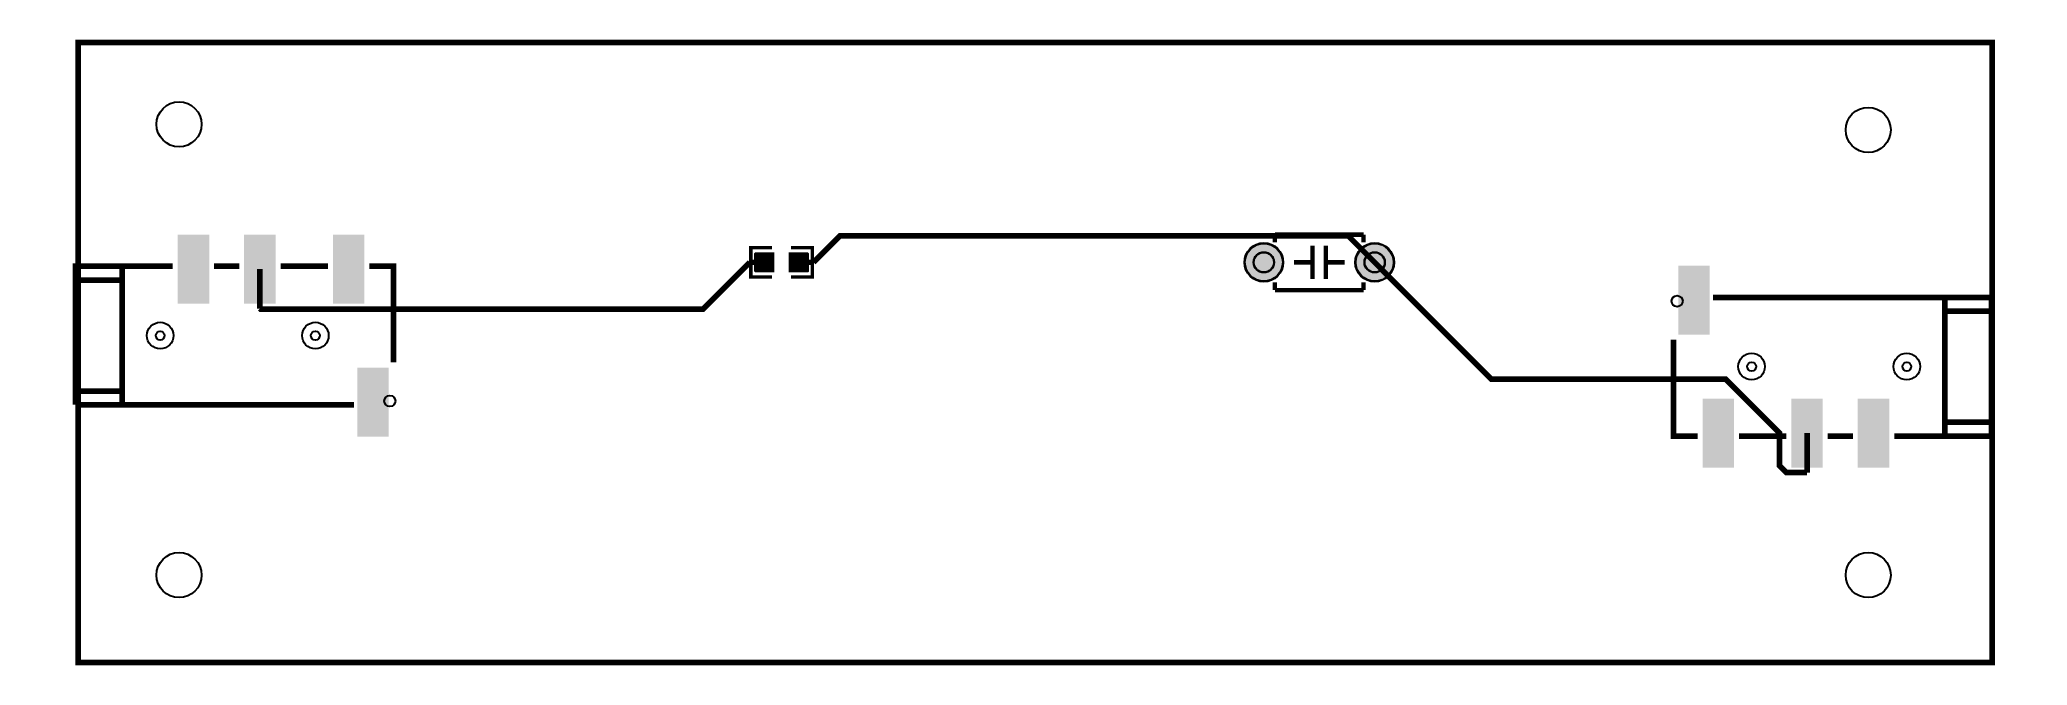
# Model space of a CAD drawing. Header units: millimetres. Extents: x 5.1 to 94.8, y 27.7 to 55.9.
import ezdxf

# ---------------------------------------------------------------- set-up
doc = ezdxf.new("R2010")
doc.units = ezdxf.units.MM
for name, color, linetype, true_color in [('BoardOutLine', 7, 'Continuous', 0xff00ff), ('BottomSolderMaskLayer', 7, 'Continuous', 0xaa00ff), ('Document', 7, 'Continuous', 0xffffff), ('Multi-Layer', 7, 'Continuous', 0xc0c0c0), ('TopLayer', 7, 'Continuous', 0xff0000), ('TopPasteMaskLayer', 7, 'Continuous', 0x808080), ('TopSilkLayer', 7, 'Continuous', 0xffcc00), ('TopSolderMaskLayer', 7, 'Continuous', 0x800080)]:
    doc.layers.add(name, color=color, linetype=linetype, true_color=true_color)

msp = doc.modelspace()

# ---------------------------------------------------------------- hatches: boundary and pattern name
at = {"layer": 'BottomSolderMaskLayer'}
for points in [[(59.49, 45.847, 1), (61.241, 45.847, 1)], [(64.49, 45.847, 1), (66.241, 45.847, 1)]]:
    msp.add_hatch(color=256, dxfattribs=at).paths.add_polyline_path(points)
at = {"layer": 'Multi-Layer'}
for points in [[(59.515, 45.847, 1), (61.215, 45.847, 1)], [(64.515, 45.847, 1), (66.215, 45.847, 1)]]:
    msp.add_hatch(color=256, dxfattribs=at).paths.add_polyline_path(points)
at = {"layer": 'TopLayer'}
for points in [[(11.379, 44.045), (11.379, 47.045), (12.779, 47.045), (12.779, 44.045)], [(14.379, 44.045), (14.379, 47.045), (15.779, 47.045), (15.779, 44.045)], [(18.379, 44.045), (18.379, 47.045), (19.779, 47.045), (19.779, 44.045)], [(38.258, 45.415), (38.258, 46.279), (37.452, 46.279), (37.452, 45.415)], [(38.958, 45.415), (38.958, 46.279), (39.765, 46.279), (39.765, 45.415)], [(80.47, 45.648), (80.47, 42.648), (79.07, 42.648), (79.07, 45.648)], [(19.479, 38.045), (19.479, 41.045), (20.879, 41.045), (20.879, 38.045)], [(81.57, 39.648), (81.57, 36.648), (80.17, 36.648), (80.17, 39.648)], [(85.57, 39.648), (85.57, 36.648), (84.17, 36.648), (84.17, 39.648)], [(88.57, 39.648), (88.57, 36.648), (87.17, 36.648), (87.17, 39.648)]]:
    msp.add_hatch(color=256, dxfattribs=at).paths.add_polyline_path(points)
at = {"layer": 'TopPasteMaskLayer'}
for points in [[(11.379, 44.045), (11.379, 47.045), (12.779, 47.045), (12.779, 44.045)], [(14.379, 44.045), (14.379, 47.045), (15.779, 47.045), (15.779, 44.045)], [(18.379, 44.045), (18.379, 47.045), (19.779, 47.045), (19.779, 44.045)], [(37.413, 45.397), (38.213, 45.397), (38.263, 45.447), (38.263, 45.675), (37.893, 45.675), (37.893, 46.005), (38.263, 46.005), (38.263, 46.247), (38.213, 46.297), (37.413, 46.297), (37.363, 46.247), (37.363, 45.447)], [(39.803, 46.297), (39.003, 46.297), (38.953, 46.247), (38.953, 46.019), (39.323, 46.019), (39.323, 45.689), (38.953, 45.689), (38.953, 45.447), (39.003, 45.397), (39.803, 45.397), (39.853, 45.447), (39.853, 46.247)], [(80.47, 45.648), (80.47, 42.648), (79.07, 42.648), (79.07, 45.648)], [(19.479, 38.045), (19.479, 41.045), (20.879, 41.045), (20.879, 38.045)], [(81.57, 39.648), (81.57, 36.648), (80.17, 36.648), (80.17, 39.648)], [(85.57, 39.648), (85.57, 36.648), (84.17, 36.648), (84.17, 39.648)], [(88.57, 39.648), (88.57, 36.648), (87.17, 36.648), (87.17, 39.648)]]:
    msp.add_hatch(color=256, dxfattribs=at).paths.add_polyline_path(points)
at = {"layer": 'TopSolderMaskLayer'}
for points in [[(11.367, 43.991), (11.367, 47.1), (12.791, 47.1), (12.791, 43.991)], [(14.367, 43.991), (14.367, 47.1), (15.791, 47.1), (15.791, 43.991)], [(18.367, 43.991), (18.367, 47.1), (19.791, 47.1), (19.791, 43.991)], [(59.49, 45.847, 1), (61.241, 45.847, 1)], [(64.49, 45.847, 1), (66.241, 45.847, 1)], [(38.283, 45.39), (38.283, 46.304), (37.426, 46.304), (37.426, 45.39)], [(38.933, 45.39), (38.933, 46.304), (39.79, 46.304), (39.79, 45.39)], [(80.482, 45.703), (80.482, 42.594), (79.058, 42.594), (79.058, 45.703)], [(19.467, 37.991), (19.467, 41.1), (20.891, 41.1), (20.891, 37.991)], [(81.582, 39.703), (81.582, 36.594), (80.158, 36.594), (80.158, 39.703)], [(85.582, 39.703), (85.582, 36.594), (84.158, 36.594), (84.158, 39.703)], [(88.582, 39.703), (88.582, 36.594), (87.158, 36.594), (87.158, 39.703)]]:
    msp.add_hatch(color=256, dxfattribs=at).paths.add_polyline_path(points)

# ---------------------------------------------------------------- linework, layer by layer
at = {"layer": 'BoardOutLine', "const_width": 0.254}
msp.add_lwpolyline([(6.873, 35.57), (6.873, 55.753), (93.218, 55.753), (93.218, 27.813), (6.873, 27.813), (6.873, 35.57)], close=True, dxfattribs=at)
at = {"layer": 'BottomSolderMaskLayer'}
for centre, radius in [((60.365, 45.847), 0.875), ((65.365, 45.847), 0.875), ((60.365, 45.847), 0.463), ((65.365, 45.847), 0.463)]:
    msp.add_circle(centre, radius, dxfattribs=at)
at = {"layer": 'Document'}
for centre, radius in [((79.01, 44.098), 0.25), ((10.579, 42.545), 0.2), ((17.579, 42.545), 0.2), ((82.37, 41.148), 0.2), ((89.37, 41.148), 0.2), ((20.939, 39.595), 0.25)]:
    msp.add_circle(centre, radius, dxfattribs=at)
at = {"layer": 'Multi-Layer'}
for centre, radius in [((11.43, 52.07), 1.016), ((87.63, 51.816), 1.016), ((60.365, 45.847), 0.85), ((65.365, 45.847), 0.85), ((60.365, 45.847), 0.45), ((65.365, 45.847), 0.45), ((10.579, 42.545), 0.6), ((17.579, 42.545), 0.6), ((82.37, 41.148), 0.6), ((89.37, 41.148), 0.6), ((11.43, 31.75), 1.016), ((87.63, 31.75), 1.016)]:
    msp.add_circle(centre, radius, dxfattribs=at)
at = {"layer": 'TopLayer', "const_width": 0.254}
for points in [[(65.365, 45.847), (64.17, 47.042), (41.239, 47.042), (40.044, 45.847)], [(37.172, 45.847), (35.06, 43.735), (15.11, 43.735), (15.079, 43.766)], [(37.855, 45.847), (37.172, 45.847)], [(39.361, 45.847), (40.044, 45.847)], [(84.87, 36.369), (83.941, 36.369), (83.632, 36.678), (83.632, 38.148), (81.194, 40.586), (70.626, 40.586), (65.365, 45.847)], [(15.079, 45.545), (15.079, 43.766)], [(84.87, 38.148), (84.87, 36.369)]]:
    msp.add_lwpolyline(points, dxfattribs=at)
at = {"layer": 'TopSilkLayer'}
for points, const_width in [([(60.865, 47.097), (64.865, 47.097)], 0.2), ([(60.865, 47.097), (60.865, 46.749)], 0.2), ([(62.565, 46.597), (62.565, 45.097)], 0.2), ([(63.165, 45.097), (63.165, 46.597)], 0.2), ([(64.865, 47.097), (64.865, 46.749)], 0.2), ([(6.759, 39.425), (6.759, 45.675), (11.148, 45.675)], 0.254), ([(8.865, 45.675), (8.865, 39.425)], 0.254), ([(13.01, 45.675), (14.148, 45.675)], 0.254), ([(16.01, 45.675), (18.148, 45.675)], 0.254), ([(20.01, 45.675), (21.109, 45.675), (21.109, 41.335)], 0.254), ([(38.182, 45.186), (37.223, 45.186), (37.223, 46.508), (38.182, 46.508)], 0.152), ([(39.034, 45.186), (39.993, 45.186), (39.993, 46.508), (39.034, 46.508)], 0.152), ([(62.565, 45.846), (61.722, 45.846)], 0.2), ([(63.165, 45.848), (64.008, 45.848)], 0.2), ([(8.865, 45.045), (6.759, 45.045)], 0.254), ([(60.865, 44.946), (60.865, 44.597)], 0.2), ([(64.865, 44.946), (64.865, 44.597)], 0.2), ([(64.865, 44.597), (60.865, 44.597)], 0.2), ([(93.19, 44.268), (80.63, 44.268)], 0.254), ([(93.19, 44.268), (93.19, 38.018), (88.801, 38.018)], 0.254), ([(91.084, 38.018), (91.084, 44.268)], 0.254), ([(93.19, 43.648), (91.084, 43.648)], 0.254), ([(79.939, 38.018), (78.84, 38.018), (78.84, 42.358)], 0.254), ([(6.759, 40.045), (8.865, 40.045)], 0.254), ([(6.759, 39.425), (19.319, 39.425)], 0.254), ([(91.084, 38.648), (93.19, 38.648)], 0.254), ([(83.939, 38.018), (81.801, 38.018)], 0.254), ([(86.939, 38.018), (85.801, 38.018)], 0.254)]:
    msp.add_lwpolyline(points, dxfattribs=dict(at, const_width=const_width))
at = {"layer": 'TopSolderMaskLayer'}
for centre, radius in [((60.365, 45.847), 0.875), ((65.365, 45.847), 0.875), ((60.365, 45.847), 0.463), ((65.365, 45.847), 0.463)]:
    msp.add_circle(centre, radius, dxfattribs=at)

doc.saveas('drawing.dxf')
